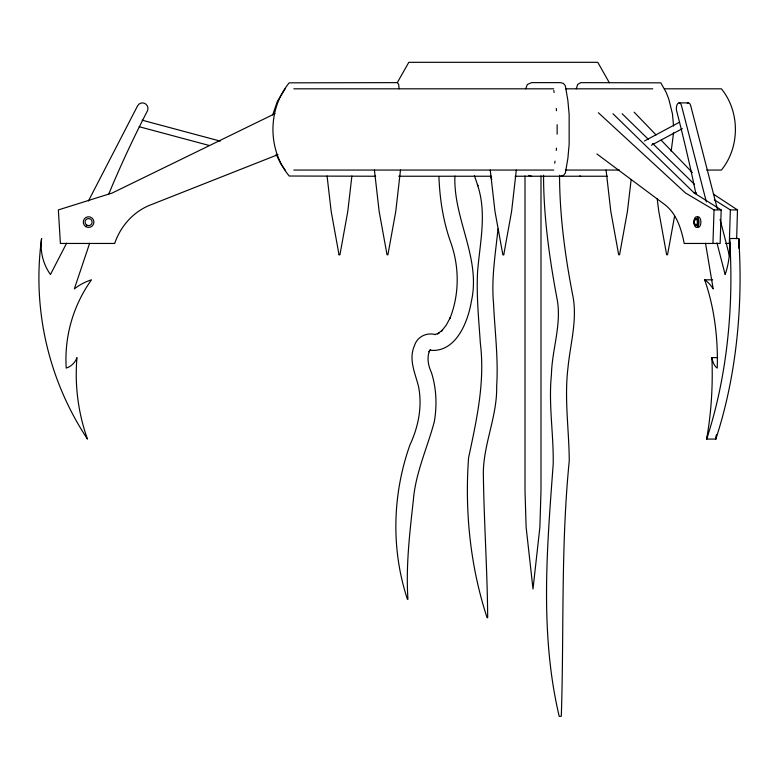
<?xml version="1.0" encoding="UTF-8"?>
<svg xmlns="http://www.w3.org/2000/svg" width="779" height="779" viewBox="0 0 779 779"><rect width="100%" height="100%" fill="white"/><g stroke="black" fill="none" stroke-linecap="round" stroke-linejoin="round"><path stroke-width="1.17" d="M557.151 134.173L557.151 124.689M736.652 238.666L737.479 209.921L713.379 194.088M543.538 175.246C543.606 217.545 549.614 259.68 557.482 301.161C561.289 325.963 551.97 350.053 551.425 374.718C548.377 404.593 553.742 434.331 553.197 464.187C546.994 548.056 539.643 633.687 559.234 716.437L561.299 716.261C564.093 631.087 560.783 545.748 569.254 460.817C569.059 429.726 564.191 398.673 567.998 367.581C570.306 343.734 577.541 319.877 572.847 295.786C565.067 256.106 559.682 215.705 559.526 175.217M612.966 113.744L694.245 193.017L721.169 209.921L720.147 243.457L684.225 243.457C681.304 229.055 676.737 213.543 664.409 204.322L596.88 153.95M729.319 243.457L730.351 209.921L714.324 199.823M712.951 243.457L714.041 209.921L685.53 193.017L598.379 112.741M673.562 132.761L671.177 151.301M498.005 228.958C495.502 253.652 491.198 278.376 493.535 303.323C494.782 330.929 498.463 358.486 496.661 386.16C497.372 415.645 483.876 442.813 483.331 472.074C483.886 520.645 487.333 569.108 487.683 617.689L487.089 617.757C470.282 566.362 464.673 511.715 468.568 457.886C476.592 419.949 485.142 382.567 480.351 343.266C478.754 319.546 476.358 295.777 477.566 271.978C479.825 242.97 487.177 213.037 477.381 184.555L477.916 185.869L474.401 175.742M556.303 150.405L556.469 148.127M576.343 88.816L577.629 84.444L580.715 82.632L660.845 82.837L666.211 92.467L668.859 99.293L672.472 113.977L673.562 126.101M351.884 176.025L347.804 211.323L339.936 254.772L339.05 254.772M400.494 170.056L395.781 211.323L387.913 254.772L387.027 254.772L379.139 211.323L374.426 170.056M516.321 170.056L511.608 211.323L503.74 254.772M631.146 179.608L627.436 211.323L619.568 254.772L618.682 254.772L610.794 211.323L606.081 170.056M525.659 88.816L527.412 84.444L531.629 82.632L560.568 82.632L563.451 83.46L565.33 85.719L567.881 100.491L569.147 114.591L569.147 144.271L567.881 158.38L565.33 173.142L563.451 175.402L560.568 176.239M554.716 163.239L555.008 161.156M674.595 216.007L667.545 254.772L666.658 254.772L658.781 211.323L657.174 198.587M272.669 114.951L277.46 101.182L285.182 88.816M89.634 243.311L74.326 288.912A53.868 53.868 0 0 1 91.494 279.817A136.627 136.627 0 0 0 66.225 368.107A16.836 16.836 0 0 0 76.965 357.619A193.143 193.143 0 0 0 87.462 439.074A291.58 291.58 0 0 1 41.599 238.501A50.44 50.44 0 0 0 50.44 274.52L66.634 243.165M108.856 193.815L113.121 183.64A1101.214 1101.214 0 0 1 147.289 111.144A5.774 5.774 0 0 0 147.289 105.837A5.463 5.463 0 0 0 137.581 105.837L88.426 200.992M397.261 82.701L408.809 62.32L597.775 62.32L609.324 82.701M430.631 349.42L429.083 351.816L429.541 350.745C426.629 357.892 428.323 365.848 431.449 372.605C436.444 388.38 437.126 405.372 434.322 421.634C427.369 447.896 415.46 472.921 413.328 500.439C409.676 533.196 405.752 566.216 407.943 599.217L407.427 599.314C390.912 549.234 392.373 494.383 409.978 444.809C418.42 426.804 422.413 406.463 418.586 386.744C415.324 373.375 408.245 359.362 414.496 345.613C417.125 336.694 426.717 332.136 435.471 334.639M644.428 140.999L679.522 122.196M651.468 145.196L682.307 128.671M274.958 113.646L112.195 193.017L58.357 209.921L60.402 243.457L114.679 243.457C120.687 225.647 134.222 210.729 152.09 204.322L277.957 154.622M434.76 334.551L439.015 333.13L437.447 333.899L442.579 330.033L441.43 331.172L446.192 325.262L450.281 317.618L449.814 318.708C459.328 295.037 459.464 267.869 451.226 243.808C443.348 222.268 439.736 199.375 438.937 176.521M293.819 88.816L553.733 88.816M565.72 88.816L652.763 88.816M664.691 88.816L721.403 88.816C740.06 111.738 740.06 147.134 721.403 170.056L706.709 170.056M695.92 193.815L693.787 183.64A1101.214 550.607 -90 0 0 676.698 111.144A5.774 2.882 90 0 1 676.698 105.837A5.463 2.736 90 0 1 679.132 102.886L688.305 102.886M293.819 170.056L553.733 170.056M565.72 170.056L619.48 170.056M375.682 176.239L289.204 176.025C267.528 149.763 267.528 109.099 289.204 82.837L397.524 82.632L398.653 84.444L399.121 88.816M398.741 176.239L491.481 176.239M515.104 176.239L607.484 176.239M694.245 193.017L696.543 193.017M714.041 209.921L721.169 209.921M730.351 209.921L737.479 209.921M716.962 242.892L725.132 274.52A50.44 25.22 -90 0 0 729.553 238.501L738.726 238.501A50.44 25.22 90 0 1 738.92 247.975A50.44 25.22 -90 0 0 738.726 238.501A291.58 145.79 90 0 1 715.794 439.074L706.621 439.074A193.143 96.577 -90 0 0 711.87 357.619L717.605 357.619M725.794 243.457L730.429 243.457M503.731 254.772L502.854 254.772L494.967 211.323L490.254 170.056M712.386 359.995A16.836 8.413 90 0 1 711.87 357.619A16.836 8.413 -90 0 0 717.235 368.107A136.627 68.318 -90 0 0 704.606 279.817L712.629 279.817M429.482 350.219C455.579 353.315 467.877 322.438 471.353 301.483C481.179 258.141 453.281 219.084 454.907 176.044M531.629 176.239L528.649 175.402M579.586 176.025L580.715 176.239M142.138 120.19L220.282 141.126M139.139 126.704L209.123 145.449M622.139 113.744L648.225 139.207M652.578 143.453L694.313 184.195M634.135 112.176L656.074 134.933M661.137 140.181L692.365 172.578M285.182 170.056L280.976 164.087L276.068 154.31M490.828 177.193L491.783 179.336M717.362 208.918L690.739 105.837A5.463 2.736 90 0 0 687.331 103.247M720.088 219.464L729.465 255.775M706.368 201.897L681.557 105.837A5.463 2.736 90 0 0 679.132 102.886M553.762 90.413L554.142 92.497M339.031 254.772L331.163 211.323L327.083 176.025M705.531 243.311L713.184 288.912A53.868 26.934 90 0 0 704.606 279.817M556.303 108.456L556.469 110.735M540.996 175.947L540.996 490.741L539.876 527.237L533.002 588.992L526.127 527.237L525.007 490.741L525.007 175.947M729.553 238.501A291.58 145.79 90 0 1 706.621 439.074A291.58 145.79 -90 0 0 707.721 435.685M695.637 219.035A3.535 1.665 -90 0 1 697.906 220.33A3.535 1.665 -90 0 1 697.302 225.15A3.535 1.665 -90 0 1 695.034 223.855M695.034 220.33A3.535 1.665 -90 0 1 695.296 219.6M697.332 216.932A5.336 2.824 -90 0 1 700.886 222.093A5.336 2.824 -90 0 1 697.332 227.254M729.777 244.81A50.44 25.22 90 0 1 729.475 253.214M729.845 243.136A291.58 145.79 -90 0 1 730.332 252.425M715.794 439.074A193.143 96.577 90 0 0 716.544 434.721A193.143 96.577 -90 0 1 715.794 439.074M696.864 224.586A3.535 1.665 -90 0 0 696.124 218.685A3.535 1.665 -90 0 0 694.089 223.008A3.535 1.665 -90 0 0 696.864 224.586M698.247 225.861A5.336 2.512 -90 0 0 697.117 216.942A5.336 2.512 -90 0 0 694.05 223.476A5.336 2.512 -90 0 0 698.247 225.861M86.82 225.15A3.535 3.535 0 0 0 92.126 222.093A3.535 3.535 0 0 0 86.82 219.035A3.535 3.535 0 0 0 86.82 225.15M85.924 226.708A5.336 5.336 0 0 0 93.928 222.093A5.336 5.336 0 0 0 85.924 217.477A5.336 5.336 0 0 0 85.924 226.708"/></g></svg>
